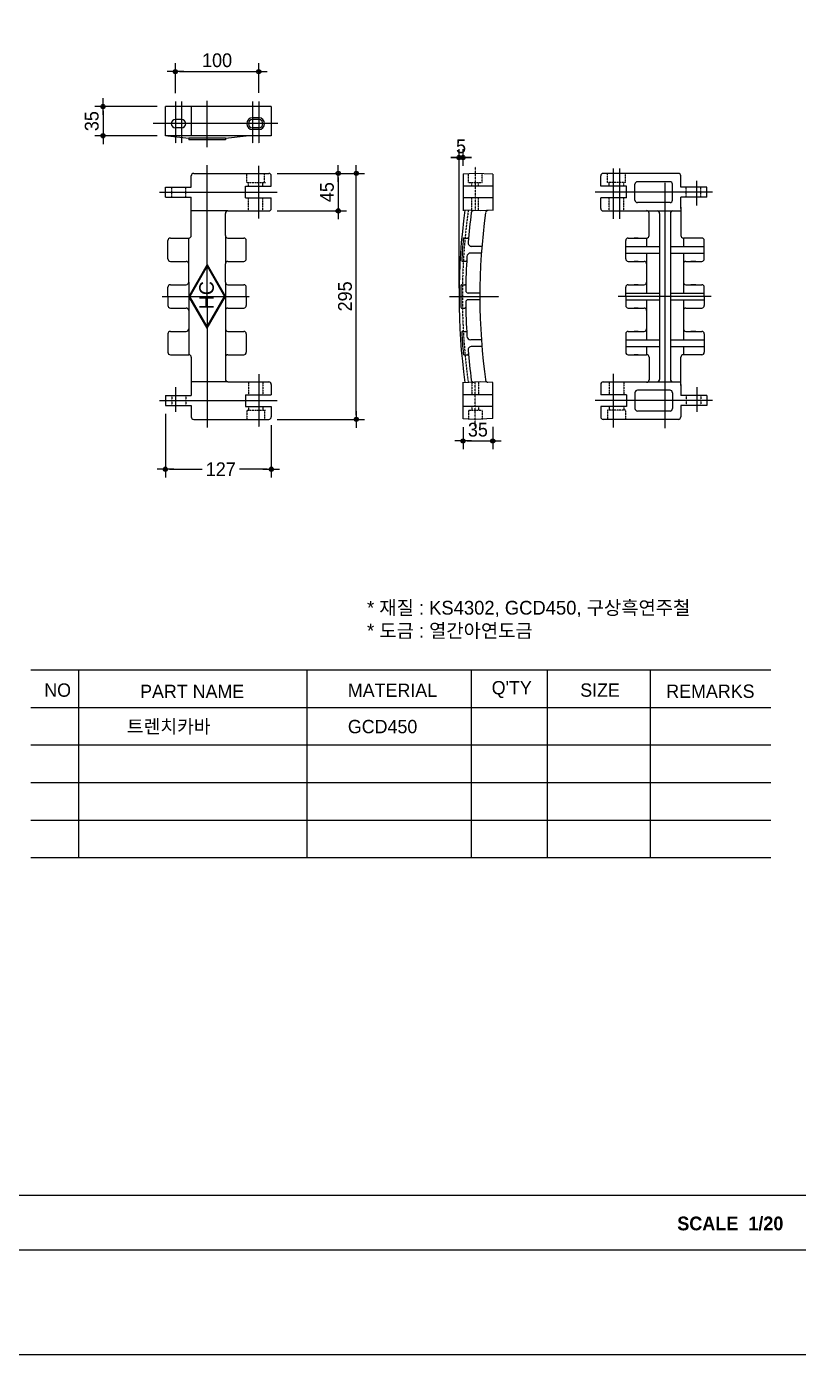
# Model space of a CAD drawing. Header units: millimetres. Extents: x 190 to 16800, y 0 to 5940.
# Drawn here: x 10330 to 12180, y 0 to 3185 of the extents above; entities that cross this region are included whole.
import ezdxf

# ---------------------------------------------------------------- set-up
doc = ezdxf.new("R2010")
doc.units = ezdxf.units.MM
for name, pattern in [('CENTER', [2, 1.25, -0.25, 0.25, -0.25]), ('DIVIDE', [1.25, 0.5, -0.25, 0, -0.25, 0, -0.25]), ('HIDDEN', [0.375, 0.25, -0.125])]:
    doc.linetypes.add(name, pattern=pattern)
for name, color, linetype in [('3TEX', 3, 'Continuous'), ('9', 9, 'Continuous'), ('DIM', 7, 'Continuous')]:
    doc.layers.add(name, color=color, linetype=linetype)
doc.styles.add('1', font='')
doc.styles.get("Standard").update_dxf_attribs({"font": 'txt.shx'})
doc.styles.get('1').set_extended_font_data('Dotum')
doc.dimstyles.new('SAMOO-3', dxfattribs={"dimscale": 300, "dimtxt": 3.0005, "dimasz": 1, "dimexe": 2, "dimexo": 2, "dimgap": 1, "dimtad": 1, "dimdec": 0, "dimdsep": 46, "dimlunit": 6, "dimtxsty": '1', "dimblk1": 'DIMDOT', "dimblk2": 'DIMDOT', "dimsah": 1, "dimcen": 2.5, "dimdle": 1.5, "dimclrd": 8, "dimclre": 8, "dimclrt": 3, "dimadec": 0, "dimazin": 0, "dimtfac": 1, "dimtdec": 0, "dimtix": 1, "dimtmove": 2, "dimatfit": 3, "dimldrblk": 'DIMDOT', "dimfxl": 1, "dimtvp": 1, "dimtolj": 1, "dimtzin": 0, "dimarcsym": 0})

# ---------------------------------------------------------------- blocks, each defined once
blk = doc.blocks.new('DIMDOT')
at = {"color": 0}
blk.add_line((-2, 0), (2, 0), dxfattribs=at)
for radius in [0.5, 0.25]:
    blk.add_circle((0, 0), radius, dxfattribs=at)
blk = doc.blocks.new('*D239')
at = {"layer": 'Defpoints', "color": 0, "transparency": 16777216}
for p in [(10910.6, 2832.9), (11120.3, 2832.9), (10910.6, 2242.9)]:
    blk.add_point(p, dxfattribs=at)
at = {"layer": 'DIM', "color": 8, "lineweight": -2, "transparency": 16777216}
for p, q in [((10930.6, 2832.9), (11140.3, 2832.9)), ((11120.3, 2252.9), (11120.3, 2822.9)), ((10930.6, 2242.9), (11140.3, 2242.9))]:
    blk.add_line(p, q, dxfattribs=at)
at = {"layer": 'DIM', "color": 8, "lineweight": -2, "transparency": 16777216, "xscale": 10, "yscale": 10, "zscale": 10}
for p, rotation in [((11120.3, 2832.9), 90), ((11120.3, 2242.9), 270)]:
    blk.add_blockref('DIMDOT', p, dxfattribs=dict(at, rotation=rotation))
at = {"layer": 'DIM', "color": 3, "transparency": 16777216, "insert": (11093.4, 2537.9), "char_height": 33, "attachment_point": 5, "rotation": 90, "style": '1'}
blk.add_mtext('\\A1;\\f굴림|b0|i0|c129|p49;295', dxfattribs=at)
blk = doc.blocks.new('*D240')
at = {"layer": 'Defpoints', "color": 0, "transparency": 16777216}
for p in [(10662.6, 2275.9), (10916.6, 2248.9), (10916.6, 2123.3)]:
    blk.add_point(p, dxfattribs=at)
at = {"layer": 'DIM', "color": 8, "lineweight": -2, "transparency": 16777216}
for p, q in [((10662.6, 2255.9), (10662.6, 2103.3)), ((10916.6, 2228.9), (10916.6, 2103.3)), ((10672.6, 2123.3), (10750.8, 2123.3)), ((10906.6, 2123.3), (10840.1, 2123.3))]:
    blk.add_line(p, q, dxfattribs=at)
at = {"layer": 'DIM', "color": 8, "lineweight": -2, "transparency": 16777216, "xscale": 10, "yscale": 10, "zscale": 10, "rotation": 180}
blk.add_blockref('DIMDOT', (10662.6, 2123.3), dxfattribs=at)
at = {"layer": 'DIM', "color": 8, "lineweight": -2, "transparency": 16777216, "xscale": 10, "yscale": 10, "zscale": 10}
blk.add_blockref('DIMDOT', (10916.6, 2123.3), dxfattribs=at)
at = {"layer": 'DIM', "color": 3, "transparency": 16777216, "insert": (10795.4, 2123.3), "char_height": 33, "attachment_point": 5, "style": '1'}
blk.add_mtext('\\A1;\\f굴림|b0|i0|c129|p49;127', dxfattribs=at)
blk = doc.blocks.new('*D241')
at = {"layer": 'Defpoints', "color": 0, "transparency": 16777216}
for p in [(10886.6, 3077.1), (10686.6, 3005.6), (10886.6, 3006.2)]:
    blk.add_point(p, dxfattribs=at)
at = {"layer": 'DIM', "color": 8, "lineweight": -2, "transparency": 16777216}
for p, q in [((10686.6, 3025.6), (10686.6, 3097.1)), ((10886.6, 3026.2), (10886.6, 3097.1)), ((10696.6, 3077.1), (10876.6, 3077.1))]:
    blk.add_line(p, q, dxfattribs=at)
at = {"layer": 'DIM', "color": 8, "lineweight": -2, "transparency": 16777216, "xscale": 10, "yscale": 10, "zscale": 10, "rotation": 180}
blk.add_blockref('DIMDOT', (10686.6, 3077.1), dxfattribs=at)
at = {"layer": 'DIM', "color": 8, "lineweight": -2, "transparency": 16777216, "xscale": 10, "yscale": 10, "zscale": 10}
blk.add_blockref('DIMDOT', (10886.6, 3077.1), dxfattribs=at)
at = {"layer": 'DIM', "color": 3, "transparency": 16777216, "insert": (10786.6, 3104.1), "char_height": 33, "attachment_point": 5, "style": '1'}
blk.add_mtext('\\A1;\\f굴림|b0|i0|c129|p49;100', dxfattribs=at)
blk = doc.blocks.new('*D242')
at = {"layer": 'Defpoints', "color": 0, "transparency": 16777216}
for p in [(10662.6, 2993.2), (10513.2, 2923.2), (10662.6, 2923.2)]:
    blk.add_point(p, dxfattribs=at)
at = {"layer": 'DIM', "color": 8, "lineweight": -2, "transparency": 16777216}
for p, q in [((10642.6, 2993.2), (10493.2, 2993.2)), ((10513.2, 2983.2), (10513.2, 2933.2)), ((10642.6, 2923.2), (10493.2, 2923.2))]:
    blk.add_line(p, q, dxfattribs=at)
at = {"layer": 'DIM', "color": 8, "lineweight": -2, "transparency": 16777216, "xscale": 10, "yscale": 10, "zscale": 10}
for p, rotation in [((10513.2, 2993.2), 90), ((10513.2, 2923.2), 270)]:
    blk.add_blockref('DIMDOT', p, dxfattribs=dict(at, rotation=rotation))
at = {"layer": 'DIM', "color": 3, "transparency": 16777216, "insert": (10486.3, 2958.2), "char_height": 33, "attachment_point": 5, "rotation": 90, "style": '1'}
blk.add_mtext('\\A1;\\f굴림|b0|i0|c129|p49;35', dxfattribs=at)
blk = doc.blocks.new('*D243')
at = {"layer": 'Defpoints', "color": 0, "transparency": 16777216}
for p in [(10910.6, 2832.9), (10910.6, 2742.9), (11077, 2742.9)]:
    blk.add_point(p, dxfattribs=at)
at = {"layer": 'DIM', "color": 8, "lineweight": -2, "transparency": 16777216}
for p, q in [((10930.6, 2832.9), (11097, 2832.9)), ((11077, 2822.9), (11077, 2752.9)), ((10930.6, 2742.9), (11097, 2742.9))]:
    blk.add_line(p, q, dxfattribs=at)
at = {"layer": 'DIM', "color": 8, "lineweight": -2, "transparency": 16777216, "xscale": 10, "yscale": 10, "zscale": 10}
for p, rotation in [((11077, 2832.9), 90), ((11077, 2742.9), 270)]:
    blk.add_blockref('DIMDOT', p, dxfattribs=dict(at, rotation=rotation))
at = {"layer": 'DIM', "color": 3, "transparency": 16777216, "insert": (11050.1, 2787.9), "char_height": 33, "attachment_point": 5, "rotation": 90, "style": '1'}
blk.add_mtext('\\A1;\\f굴림|b0|i0|c129|p49;45', dxfattribs=at)
blk = doc.blocks.new('*D244')
at = {"layer": 'Defpoints', "color": 0, "transparency": 16777216}
for p in [(11376.3, 2244.4), (11447.6, 2244.8), (11447.6, 2191.1)]:
    blk.add_point(p, dxfattribs=at)
at = {"layer": 'DIM', "color": 8, "lineweight": -2, "transparency": 16777216}
for p, q in [((11376.3, 2224.4), (11376.3, 2171.1)), ((11447.6, 2224.8), (11447.6, 2171.1)), ((11386.3, 2191.1), (11437.6, 2191.1))]:
    blk.add_line(p, q, dxfattribs=at)
at = {"layer": 'DIM', "color": 8, "lineweight": -2, "transparency": 16777216, "xscale": 10, "yscale": 10, "zscale": 10, "rotation": 180}
blk.add_blockref('DIMDOT', (11376.3, 2191.1), dxfattribs=at)
at = {"layer": 'DIM', "color": 8, "lineweight": -2, "transparency": 16777216, "xscale": 10, "yscale": 10, "zscale": 10}
blk.add_blockref('DIMDOT', (11447.6, 2191.1), dxfattribs=at)
at = {"layer": 'DIM', "color": 3, "transparency": 16777216, "insert": (11411.9, 2218), "char_height": 33, "attachment_point": 5, "style": '1'}
blk.add_mtext('\\A1;\\f굴림|b0|i0|c129|p49;35', dxfattribs=at)
blk = doc.blocks.new('*D245')
at = {"layer": 'Defpoints', "color": 0, "transparency": 16777216}
for p in [(11376.3, 2870.9), (11376.3, 2831.4), (11366.6, 2537.9)]:
    blk.add_point(p, dxfattribs=at)
at = {"layer": 'DIM', "color": 8, "lineweight": -2, "transparency": 16777216}
for p, q in [((11356.6, 2870.9), (11346.6, 2870.9)), ((11366.6, 2557.9), (11366.6, 2890.9)), ((11366.6, 2870.9), (11376.3, 2870.9)), ((11376.3, 2851.4), (11376.3, 2890.9)), ((11386.3, 2870.9), (11396.3, 2870.9))]:
    blk.add_line(p, q, dxfattribs=at)
at = {"layer": 'DIM', "color": 8, "lineweight": -2, "transparency": 16777216, "xscale": 10, "yscale": 10, "zscale": 10}
blk.add_blockref('DIMDOT', (11366.6, 2870.9), dxfattribs=at)
at = {"layer": 'DIM', "color": 8, "lineweight": -2, "transparency": 16777216, "xscale": 10, "yscale": 10, "zscale": 10, "rotation": 180}
blk.add_blockref('DIMDOT', (11376.3, 2870.9), dxfattribs=at)
at = {"layer": 'DIM', "color": 3, "transparency": 16777216, "insert": (11371.4, 2897.8), "char_height": 33, "attachment_point": 5, "style": '1'}
blk.add_mtext('\\A1;\\f굴림|b0|i0|c129|p49;5', dxfattribs=at)

msp = doc.modelspace()

# ---------------------------------------------------------------- linework, layer by layer
at = {"linetype": 'CENTER'}
for p, q in [((10686.6, 3005.6), (10686.6, 2905.3)), ((10701.6, 3005.6), (10701.6, 2905.3)), ((10762.6, 2895.8), (10762.6, 3006.8)), ((10871.6, 3005.6), (10871.6, 2905.3)), ((10886.6, 3005.6), (10886.6, 2905.3)), ((10886.6, 2966.2), (10871.6, 2966.2)), ((10932.3, 2952.2), (10633.6, 2952.2)), ((10886.6, 2938.2), (10871.6, 2938.2)), ((10762.6, 2537.9), (10762.6, 2852.4)), ((10886.6, 2724.5), (10886.6, 2850.9)), ((11736.4, 2844.4), (11736.4, 2724.2)), ((11751.4, 2844.4), (11751.4, 2724.2)), ((11860.4, 2221.5), (11860.4, 2810.6)), ((11936.4, 2755.7), (11936.4, 2815.2)), ((10648.6, 2787.9), (10930.6, 2787.9)), ((11974.4, 2787.9), (11692.4, 2787.9)), ((10654.6, 2537.9), (10864.6, 2537.9)), ((10762.6, 2537.9), (10762.6, 2223.4)), ((11343.7, 2537.9), (11462.3, 2537.9)), ((11971, 2537.9), (11747.7, 2537.9)), ((10886.6, 2351.3), (10886.6, 2224.9)), ((11736.4, 2352.3), (11736.4, 2223.6)), ((10686.6, 2320), (10686.6, 2260.6)), ((11936.4, 2320), (11936.4, 2260.6)), ((10648.6, 2287.9), (10930.6, 2287.9)), ((11974.4, 2287.9), (11692.4, 2287.9))]:
    msp.add_line(p, q, dxfattribs=at)
at = {"linetype": 'Continuous'}
for p, q in [((10916.6, 2993.2), (10662.6, 2993.2)), ((10701.6, 2962.2), (10686.6, 2962.2)), ((10886.6, 2962.2), (10871.6, 2962.2)), ((10701.6, 2942.2), (10686.6, 2942.2)), ((10886.6, 2942.2), (10871.6, 2942.2)), ((10916.6, 2923.2), (10662.6, 2923.2)), ((10806.6, 2917.2), (10718.6, 2917.2)), ((10806.6, 2913.2), (10718.6, 2913.2)), ((10724.6, 2799.9), (10724.6, 2826.9)), ((10730.6, 2832.9), (10910.6, 2832.9)), ((10896.6, 2801.9), (10896.6, 2810.9)), ((10916.6, 2801.9), (10916.6, 2826.9)), ((11376.6, 2831.7), (11376.6, 2743.5)), ((11706.4, 2801.9), (11706.4, 2826.9)), ((11706.4, 2801.9), (11706.4, 2826.9)), ((11726.4, 2801.9), (11726.4, 2810.9)), ((11788.4, 2768.9), (11788.4, 2806.9)), ((11878.4, 2768.9), (11878.4, 2806.9)), ((11898.4, 2799.9), (11898.4, 2826.9)), ((10662.6, 2799.9), (10724.6, 2799.9)), ((10662.6, 2775.9), (10662.6, 2799.9)), ((10662.6, 2775.9), (10724.6, 2775.9)), ((10724.6, 2748.9), (10724.6, 2775.9)), ((10854.6, 2801.9), (10916.6, 2801.9)), ((10854.6, 2773.9), (10854.6, 2801.9)), ((10854.6, 2773.9), (10916.6, 2773.9)), ((10916.6, 2748.9), (10916.6, 2773.9)), ((11768.4, 2801.9), (11706.4, 2801.9)), ((11768.4, 2801.9), (11706.4, 2801.9)), ((11706.4, 2748.9), (11706.4, 2773.9)), ((11768.4, 2773.9), (11706.4, 2773.9)), ((11706.4, 2748.9), (11706.4, 2773.9)), ((11768.4, 2773.9), (11706.4, 2773.9)), ((11768.4, 2773.9), (11768.4, 2801.9)), ((11960.4, 2799.9), (11898.4, 2799.9)), ((11960.4, 2775.9), (11898.4, 2775.9)), ((11898.4, 2748.9), (11898.4, 2775.9)), ((11960.4, 2775.9), (11960.4, 2799.9)), ((10724.6, 2683.9), (10724.6, 2748.9)), ((10812.6, 2742.9), (10910.6, 2742.9)), ((10806.6, 2683.9), (10806.6, 2736.9)), ((10674.6, 2677.9), (10718.6, 2677.9)), ((10718.6, 2615.9), (10718.6, 2677.9)), ((10812.6, 2677.9), (10850.6, 2677.9)), ((11772.4, 2677.9), (11816.4, 2677.9)), ((10668.6, 2627.9), (10668.6, 2671.9)), ((10856.6, 2627.9), (10856.6, 2671.9)), ((11766.4, 2627.9), (11766.4, 2671.9)), ((11954.4, 2627.9), (11954.4, 2671.9)), ((10674.6, 2621.9), (10712.6, 2621.9)), ((10718.6, 2571.9), (10718.6, 2615.9)), ((10806.6, 2571.9), (10806.6, 2615.9)), ((10812.6, 2621.9), (10850.6, 2621.9)), ((11772.4, 2621.9), (11810.4, 2621.9)), ((11910.4, 2621.9), (11948.4, 2621.9)), ((10668.6, 2537.9), (10668.6, 2559.9)), ((10674.6, 2565.9), (10712.6, 2565.9)), ((10812.6, 2565.9), (10850.6, 2565.9)), ((10856.6, 2537.9), (10856.6, 2559.9)), ((11766.4, 2537.9), (11766.4, 2559.9)), ((11772.4, 2565.9), (11810.4, 2565.9)), ((11910.4, 2565.9), (11948.4, 2565.9)), ((11954.4, 2537.9), (11954.4, 2559.9)), ((10668.6, 2537.9), (10668.6, 2529.9)), ((10856.6, 2537.9), (10856.6, 2515.9)), ((11954.4, 2537.9), (11954.4, 2515.9)), ((10674.6, 2509.9), (10712.6, 2509.9)), ((10718.6, 2503.9), (10718.6, 2459.9)), ((10806.6, 2503.9), (10806.6, 2459.9)), ((10812.6, 2509.9), (10850.6, 2509.9)), ((11772.4, 2509.9), (11810.4, 2509.9)), ((11910.4, 2509.9), (11948.4, 2509.9)), ((10674.6, 2453.9), (10712.6, 2453.9)), ((10812.6, 2453.9), (10850.6, 2453.9)), ((11772.4, 2453.9), (11810.4, 2453.9)), ((11910.4, 2453.9), (11948.4, 2453.9)), ((10668.6, 2447.9), (10668.6, 2403.9)), ((10856.6, 2447.9), (10856.6, 2403.9)), ((11766.4, 2447.9), (11766.4, 2403.9)), ((11954.4, 2447.9), (11954.4, 2403.9)), ((10674.6, 2397.9), (10718.6, 2397.9)), ((10724.6, 2391.9), (10724.6, 2326.9)), ((10806.6, 2391.9), (10806.6, 2338.9)), ((10812.6, 2397.9), (10850.6, 2397.9)), ((11772.4, 2397.9), (11816.4, 2397.9)), ((10724.6, 2326.9), (10724.6, 2299.9)), ((10812.6, 2332.9), (10910.6, 2332.9)), ((10916.6, 2326.9), (10916.6, 2301.9)), ((11376.6, 2244.1), (11376.6, 2332.3)), ((11706.4, 2326.9), (11706.4, 2301.9)), ((11898.4, 2326.9), (11898.4, 2299.9)), ((10662.6, 2299.9), (10724.6, 2299.9)), ((10662.6, 2299.9), (10662.6, 2275.9)), ((10854.6, 2301.9), (10916.6, 2301.9)), ((10854.6, 2301.9), (10854.6, 2273.9)), ((11768.4, 2301.9), (11706.4, 2301.9)), ((11768.4, 2301.9), (11768.4, 2273.9)), ((11788.4, 2306.9), (11788.4, 2268.9)), ((11878.4, 2306.9), (11878.4, 2268.9)), ((11960.4, 2299.9), (11898.4, 2299.9)), ((11960.4, 2299.9), (11960.4, 2275.9)), ((10662.6, 2275.9), (10724.6, 2275.9)), ((10724.6, 2275.9), (10724.6, 2248.9)), ((10854.6, 2273.9), (10916.6, 2273.9)), ((10896.6, 2273.9), (10896.6, 2264.8)), ((10916.6, 2273.9), (10916.6, 2248.9)), ((11706.4, 2273.9), (11706.4, 2248.9)), ((11768.4, 2273.9), (11706.4, 2273.9)), ((11726.4, 2273.9), (11726.4, 2264.8)), ((11960.4, 2275.9), (11898.4, 2275.9)), ((11898.4, 2275.9), (11898.4, 2248.9)), ((10730.6, 2242.9), (10910.6, 2242.9))]:
    msp.add_line(p, q, dxfattribs=at)
for p, q in [((10662.6, 2923.2), (10662.6, 2993.2)), ((10724.6, 2993.2), (10724.6, 2923.2)), ((10916.6, 2993.2), (10916.6, 2923.2)), ((10668.6, 2923.2), (10718.6, 2917.2)), ((10718.6, 2917.2), (10718.6, 2913.2)), ((10806.6, 2917.2), (10856.6, 2923.2)), ((10806.6, 2917.2), (10806.6, 2913.2)), ((11405.6, 2832.9), (11376.3, 2831.4)), ((11447.9, 2830.7), (11405.6, 2832.9)), ((11447.6, 2831), (11447.6, 2744.2)), ((11892.4, 2832.9), (11712.4, 2832.9)), ((11892.4, 2832.9), (11772.4, 2832.9)), ((11872.4, 2812.9), (11794.4, 2812.9)), ((11447.6, 2801.9), (11376.6, 2801.9)), ((11447.6, 2773.9), (11376.6, 2773.9)), ((10812.6, 2742.9), (10724.6, 2742.9)), ((11417.5, 2742.9), (11376.7, 2745)), ((11447.9, 2744.5), (11417.5, 2742.9)), ((11712.4, 2742.9), (11898.4, 2742.9)), ((11872.4, 2762.9), (11794.4, 2762.9)), ((11898.4, 2751.9), (11898.4, 2683.9)), ((11822.4, 2683.9), (11822.4, 2737.9)), ((11847.4, 2736.9), (11847.4, 2338.9)), ((11873.4, 2736.9), (11873.4, 2338.9)), ((10806.6, 2683.9), (10806.6, 2615.9)), ((11378.9, 2677.9), (11386.9, 2677.9)), ((11796.4, 2677.9), (11786.4, 2677.9)), ((11816.4, 2677.9), (11816.4, 2657.9)), ((11904.4, 2677.9), (11904.4, 2657.9)), ((11948.4, 2677.9), (11904.4, 2677.9)), ((11421.5, 2657.9), (11397.2, 2657.9)), ((11766.4, 2657.9), (11847.4, 2657.9)), ((11873.4, 2657.9), (11954.4, 2657.9)), ((10762.6, 2614.1), (10718.6, 2537.9)), ((10762.6, 2614.1), (10806.6, 2537.9)), ((11375, 2622), (11383.1, 2622)), ((11420.3, 2641.9), (11394.6, 2641.9)), ((11766.4, 2641.9), (11847.4, 2641.9)), ((11796.4, 2621.9), (11786.4, 2621.9)), ((11816.4, 2641.9), (11816.4, 2545.9)), ((11873.4, 2641.9), (11954.4, 2641.9)), ((11904.4, 2641.9), (11904.4, 2545.9)), ((11934.4, 2621.9), (11922.4, 2621.9)), ((10762.6, 2610.1), (10720.9, 2537.9)), ((10762.6, 2610.1), (10804.3, 2537.9)), ((10718.6, 2571.9), (10718.6, 2503.9)), ((10806.6, 2571.9), (10806.6, 2503.9)), ((11372.8, 2565.9), (11380.8, 2565.9)), ((11796.4, 2565.9), (11786.4, 2565.9)), ((11934.4, 2565.9), (11922.4, 2565.9)), ((10668.6, 2537.9), (10668.6, 2545.9)), ((10668.6, 2537.9), (10668.6, 2515.9)), ((10762.6, 2461.7), (10718.6, 2537.9)), ((10762.6, 2465.7), (10720.9, 2537.9)), ((10762.6, 2465.7), (10804.3, 2537.9)), ((10762.6, 2461.7), (10806.6, 2537.9)), ((11416.6, 2545.9), (11388.7, 2545.9)), ((11416.6, 2529.9), (11388.7, 2529.9)), ((11766.4, 2545.9), (11847.4, 2545.9)), ((11766.4, 2537.9), (11766.4, 2515.9)), ((11766.4, 2529.9), (11847.4, 2529.9)), ((11816.4, 2529.9), (11816.4, 2433.9)), ((11873.4, 2545.9), (11954.4, 2545.9)), ((11873.4, 2529.9), (11954.4, 2529.9)), ((11904.4, 2529.9), (11904.4, 2433.9)), ((11372.8, 2509.9), (11380.8, 2509.9)), ((11796.4, 2509.9), (11786.4, 2509.9)), ((10718.6, 2459.9), (10718.6, 2397.9)), ((10806.6, 2459.9), (10806.6, 2391.9)), ((11375, 2453.8), (11383.1, 2453.8)), ((11796.4, 2453.9), (11786.4, 2453.9)), ((11934.4, 2453.9), (11922.4, 2453.9)), ((11420.3, 2433.9), (11394.6, 2433.9)), ((11766.4, 2433.9), (11847.4, 2433.9)), ((11873.4, 2433.9), (11954.4, 2433.9)), ((11378.9, 2397.9), (11386.9, 2397.9)), ((11421.5, 2417.9), (11397.2, 2417.9)), ((11766.4, 2417.9), (11847.4, 2417.9)), ((11796.4, 2397.9), (11786.4, 2397.9)), ((11816.4, 2417.9), (11816.4, 2397.9)), ((11822.4, 2391.9), (11822.4, 2337.9)), ((11873.4, 2417.9), (11954.4, 2417.9)), ((11898.4, 2323.9), (11898.4, 2391.9)), ((11904.4, 2417.9), (11904.4, 2397.9)), ((11948.4, 2397.9), (11904.4, 2397.9)), ((10812.6, 2332.9), (10724.6, 2332.9)), ((11417.5, 2332.9), (11376.7, 2330.8)), ((11447.9, 2331.3), (11417.5, 2332.9)), ((11447.6, 2244.8), (11447.6, 2331.6)), ((11712.4, 2332.9), (11898.4, 2332.9)), ((11447.6, 2301.9), (11376.6, 2301.9)), ((11872.4, 2312.9), (11794.4, 2312.9)), ((11447.6, 2273.9), (11376.6, 2273.9)), ((11872.4, 2262.9), (11794.4, 2262.9)), ((11405.6, 2242.9), (11376.3, 2244.4)), ((11447.9, 2245.1), (11405.6, 2242.9)), ((11892.4, 2242.9), (11712.4, 2242.9)), ((11892.4, 2242.9), (11772.4, 2242.9)), ((12114.1, 1641.1), (10340, 1641.1)), ((10454.9, 1191.1), (10454.9, 1641.1)), ((11002.2, 1191.1), (11002.2, 1641.1)), ((11396.2, 1191.1), (11396.2, 1641.1)), ((11578.5, 1191.1), (11578.5, 1641.1)), ((11825.5, 1191.1), (11825.5, 1641.1)), ((12114.1, 1551.1), (10340, 1551.1)), ((12114.1, 1191.1), (10340, 1191.1))]:
    msp.add_line(p, q)
at = {"linetype": 'DIVIDE'}
for p, q in [((11405.6, 2848.9), (11405.6, 2743.5)), ((11405.6, 2226.9), (11405.6, 2332.3))]:
    msp.add_line(p, q, dxfattribs=at)
at = {"linetype": 'HIDDEN'}
for p, q in [((10857.6, 2810.9), (10857.6, 2832.9)), ((10857.6, 2810.9), (10902.7, 2810.9)), ((10861.6, 2801.9), (10861.6, 2810.9)), ((10900.6, 2810.7), (10900.6, 2832.9)), ((11389.4, 2810.9), (11389.4, 2832.9)), ((11389.4, 2810.9), (11421.8, 2810.9)), ((11397.5, 2801.9), (11397.5, 2810.9)), ((11413.7, 2801.9), (11413.7, 2810.9)), ((11421.8, 2810.9), (11421.8, 2832.9)), ((11722.4, 2810.7), (11722.4, 2832.9)), ((11765.4, 2810.9), (11722.4, 2810.9)), ((11761.4, 2801.9), (11761.4, 2810.9)), ((11765.4, 2810.9), (11765.4, 2832.9)), ((10678.5, 2775.9), (10678.5, 2799.9)), ((10711.6, 2775.9), (10711.6, 2799.9)), ((10861.6, 2742.9), (10861.6, 2773.3)), ((10896.6, 2742.9), (10896.6, 2774)), ((11397.5, 2742.9), (11397.5, 2773.9)), ((11413.7, 2742.9), (11413.7, 2773.9)), ((11726.4, 2742.9), (11726.4, 2774)), ((11761.3, 2742.9), (11761.4, 2773.2)), ((11911.4, 2775.9), (11911.4, 2800)), ((11946.3, 2775.9), (11946.4, 2799.2)), ((10861.6, 2332.9), (10861.6, 2302.5)), ((10896.6, 2332.9), (10896.6, 2301.8)), ((11397.5, 2332.9), (11397.5, 2301.9)), ((11413.7, 2332.9), (11413.7, 2301.9)), ((11726.4, 2332.9), (11726.4, 2301.8)), ((11761.3, 2332.9), (11761.4, 2302.6)), ((10678.5, 2299.9), (10678.5, 2275.9)), ((10711.6, 2299.9), (10711.6, 2275.9)), ((11911.4, 2299.9), (11911.4, 2275.8)), ((11946.3, 2299.9), (11946.4, 2276.5)), ((10857.6, 2264.9), (10902.7, 2264.9)), ((10857.6, 2264.9), (10857.6, 2242.9)), ((10861.6, 2273.9), (10861.6, 2264.9)), ((10900.6, 2265.1), (10900.6, 2242.9)), ((11389.4, 2264.9), (11421.8, 2264.9)), ((11389.4, 2264.9), (11389.4, 2242.9)), ((11397.5, 2273.9), (11397.5, 2264.9)), ((11413.7, 2273.9), (11413.7, 2264.9)), ((11421.8, 2264.9), (11421.8, 2242.9)), ((11722.4, 2265.1), (11722.4, 2242.9)), ((11765.4, 2264.9), (11722.4, 2264.9)), ((11761.4, 2273.9), (11761.4, 2264.9)), ((11765.4, 2264.9), (11765.4, 2242.9))]:
    msp.add_line(p, q, dxfattribs=at)
at = {"color": 8}
for p, q in [((12114.1, 1461.1), (10340, 1461.1)), ((12114.1, 1371.1), (10340, 1371.1)), ((12114.1, 1281.1), (10340, 1281.1))]:
    msp.add_line(p, q, dxfattribs=at)
msp.add_lwpolyline([(8400, 0), (16800, 0), (16800, 5940), (8400, 5940)], close=True)
for centre, radius, start, end in [((10686.6, 2952.2), 10, 90, 270), ((10701.6, 2952.2), 10, 270, 90), ((10871.6, 2952.2), 14, 90, 270), ((10871.6, 2952.2), 10, 90, 270), ((10886.6, 2952.2), 14, 270, 90), ((10886.6, 2952.2), 10, 270, 90), ((11794.4, 2806.9), 6, 90, 180), ((11872.4, 2806.9), 6, 0, 90), ((12883.7, 2537.9), 1517.1, 172.1605, 187.8395), ((11402, 2737.7), 6, 87, 172.3198), ((11436.3, 2737.9), 6, 93, 172.1332), ((11794.4, 2768.9), 6, 180, 270), ((11816.4, 2737.9), 6, 0, 90), ((11841.4, 2736.9), 6, 0, 90), ((11872.4, 2768.9), 6, 270, 0), ((11879.4, 2736.9), 6, 90, 180), ((12883.7, 2537.9), 1501.1, 172.3198, 175.0402), ((12883.7, 2537.9), 1467.1, 172.1332, 188.0605), ((12883.7, 2537.9), 1513.1, 174.7601, 176.7346), ((11378.9, 2675.9), 2, 90, 174.7601), ((11386.9, 2675.9), 2, 354.7321, 90), ((11904.4, 2683.9), 6, 180, 270), ((11397.2, 2666.9), 9, 175.0402, 270), ((11375, 2624), 2, 176.7346, 270), ((12883.7, 2537.9), 1501.1, 176.3495, 179.4635), ((11383.1, 2624), 2, 270, 356.7172), ((11394.6, 2632.9), 9, 90, 176.3495), ((12883.7, 2537.9), 1513.1, 179.0141, 180.9859), ((11372.8, 2563.9), 2, 90, 179.0141), ((11380.8, 2563.9), 2, 359.0089, 90), ((11388.7, 2551.9), 6, 179.4635, 270), ((11388.7, 2523.9), 6, 90, 180.5365), ((12883.7, 2537.9), 1501.1, 180.5365, 183.6505), ((10674.6, 2515.9), 6, 180, 270), ((11372.8, 2511.9), 2, 180.9859, 270), ((11380.8, 2511.9), 2, 270, 0.9911), ((11772.4, 2515.9), 6, 180, 270), ((11375, 2451.8), 2, 90, 183.2654), ((11383.1, 2451.8), 2, 3.2828, 90), ((12883.7, 2537.9), 1513.1, 183.2654, 185.2399), ((11394.6, 2442.9), 9, 183.6505, 270), ((11378.9, 2399.9), 2, 185.2399, 270), ((11386.9, 2399.9), 2, 270, 5.2679), ((11397.2, 2408.9), 9, 90, 184.9598), ((12883.7, 2537.9), 1501.1, 184.9598, 187.6802), ((11904.4, 2391.9), 6, 90, 180), ((11402, 2338.1), 6, 187.6802, 273), ((11436.3, 2337.9), 6, 187.8668, 267), ((11816.4, 2337.9), 6, 270, 0), ((11841.4, 2338.9), 6, 270, 0), ((11879.4, 2338.9), 6, 180, 270), ((11794.4, 2306.9), 6, 90, 180), ((11872.4, 2306.9), 6, 0, 90), ((11794.4, 2268.9), 6, 180, 270), ((11872.4, 2268.9), 6, 270, 0)]:
    msp.add_arc(centre, radius, start, end)
at = {"linetype": 'Continuous'}
for centre, start, end in [((10730.6, 2826.9), 90, 180), ((10910.6, 2826.9), 0, 90), ((11712.4, 2826.9), 89.9707, 179.9707), ((11712.4, 2826.9), 90, 180), ((11892.4, 2826.9), 0, 90), ((10812.6, 2736.9), 90, 180), ((10910.6, 2748.9), 270, 0), ((11712.4, 2748.9), 179.9707, 269.9707), ((11712.4, 2748.9), 180, 270), ((10674.6, 2671.9), 90, 180), ((10718.6, 2683.9), 270, 0), ((10812.6, 2683.9), 180, 270), ((10850.6, 2671.9), 0, 90), ((11772.4, 2671.9), 90, 180), ((11816.4, 2683.9), 270, 0), ((11948.4, 2671.9), 0, 90), ((10674.6, 2627.9), 180, 270), ((10712.6, 2615.9), 0, 90), ((10812.6, 2615.9), 90, 180), ((10850.6, 2627.9), 270, 0), ((11772.4, 2627.9), 180, 270), ((11810.4, 2615.9), 0, 90), ((11910.4, 2615.9), 90, 180), ((11948.4, 2627.9), 270, 0), ((10674.6, 2559.9), 90, 180), ((10712.6, 2571.9), 270, 0), ((10812.6, 2571.9), 180, 270), ((10850.6, 2559.9), 0, 90), ((11772.4, 2559.9), 90, 180), ((11810.4, 2571.9), 270, 0), ((11910.4, 2571.9), 180, 270), ((11948.4, 2559.9), 0, 90), ((10712.6, 2503.9), 0, 90), ((10812.6, 2503.9), 90, 180), ((10850.6, 2515.9), 270, 0), ((11810.4, 2503.9), 0, 90), ((11910.4, 2503.9), 90, 180), ((11948.4, 2515.9), 270, 0), ((10674.6, 2447.9), 90, 180), ((10712.6, 2459.9), 270, 0), ((10812.6, 2459.9), 180, 270), ((10850.6, 2447.9), 0, 90), ((11772.4, 2447.9), 90, 180), ((11810.4, 2459.9), 270, 0), ((11910.4, 2459.9), 180, 270), ((11948.4, 2447.9), 0, 90), ((10674.6, 2403.9), 180, 270), ((10718.6, 2391.9), 0, 90), ((10812.6, 2391.9), 90, 180), ((10850.6, 2403.9), 270, 0), ((11772.4, 2403.9), 180, 270), ((11816.4, 2391.9), 0, 90), ((11948.4, 2403.9), 270, 0), ((10812.6, 2338.9), 180, 270), ((10910.6, 2326.9), 0, 90), ((11712.4, 2326.9), 90, 180), ((10730.6, 2248.9), 180, 270), ((10910.6, 2248.9), 270, 0), ((11712.4, 2248.9), 180, 270), ((11892.4, 2248.9), 270, 0)]:
    msp.add_arc(centre, 6, start, end, dxfattribs=at)
at = {"linetype": 'DIVIDE'}
msp.add_arc((12883.7, 2537.9), 1509.1, 172.1348, 187.8652, dxfattribs=at)
at = {"layer": '9'}
for p, q in [((15825, 380.9), (8585, 380.9)), ((15829.9, 380.9), (8589.9, 380.9)), ((8589.9, 250.9), (15829.9, 250.9))]:
    msp.add_line(p, q, dxfattribs=at)

# ---------------------------------------------------------------- texts
at = {"insert": (10743.8, 2507), "char_height": 35, "width": 72.199, "attachment_point": 1, "rotation": 90}
msp.add_mtext('\\fHYﾰ\uffdfﾰ￭ﾵ\ufff1|b0|i0|c129|p18;HC', dxfattribs=at)
at = {"char_height": 32, "attachment_point": 7}
for s, insert, width in [('\\fﾱﾼﾸﾲ|b0|i0|c129|p50;NO', (10372.3, 1577.1), 344.766), ('\\fﾱﾼﾸﾲ|b0|i0|c129|p50;PART NAME', (10602.1, 1574.4), 344.766), ('\\fﾱﾼﾸﾲ|b0|i0|c129|p50;MATERIAL', (11100.1, 1577.1), 344.766), ("\\fﾱﾼﾸﾲ|b0|i0|c129|p50;Q'TY", (11444.9, 1574.4), 344.766), ('\\fﾱﾼﾸﾲ|b0|i0|c129|p50;SIZE', (11657.2, 1577.1), 344.766), ('\\fﾱﾼﾸﾲ|b0|i0|c129|p50;REMARKS', (11863.4, 1574.4), 344.766), ('\\fﾱﾼﾸﾲ|b0|i0|c129|p50;트렌치카바', (10570.4, 1486.9), 431.837), ('\\fﾱﾼﾸﾲ|b0|i0|c129|p50;GCD450', (11100.1, 1489.6), 344.766)]:
    msp.add_mtext(s, dxfattribs=dict(at, insert=insert, width=width))
at = {"layer": '3TEX', "insert": (11146.1, 1807.6), "char_height": 33, "width": 998.64, "attachment_point": 1, "style": '1'}
msp.add_mtext('{\\fﾱﾼﾸﾲ|b0|i0|c129|p50;* }재질 {\\fﾱﾼﾸﾲ|b0|i0|c129|p50;: KS4302, GCD450, }구상흑연주철\\P{\\fﾱﾼﾸﾲ|b0|i0|c129|p50;* }도금 {\\fﾱﾼﾸﾲ|b0|i0|c129|p50;: }열간아연도금', dxfattribs=at)
at = {"layer": '3TEX', "color": 3, "lineweight": 50, "insert": (12017, 313.7), "char_height": 33, "width": 403.136, "attachment_point": 5, "style": '1'}
msp.add_mtext('{\\fGulim|b1|i0|c129|p50;SCALE  1/20}', dxfattribs=at)

# ---------------------------------------------------------------- dimensions: what is measured, and where the dimension line sits
at = {"layer": 'DIM'}
for base, p1, p2, text, picture, middle in [((10886.6, 3077.1), (10686.6, 3005.6), (10886.6, 3006.2), '\\f굴림|b0|i0|c129|p49;100', '*D241', (10786.6, 3104.1)), ((11376.3, 2870.9), (11366.6, 2537.9), (11376.3, 2831.4), '\\f굴림|b0|i0|c129|p49;5', '*D245', (11371.4, 2897.8)), ((11447.6, 2191.1), (11376.3, 2244.4), (11447.6, 2244.8), '\\f굴림|b0|i0|c129|p49;35', '*D244', (11411.9, 2218))]:
    dim = msp.add_linear_dim(base=base, p1=p1, p2=p2, text=text, dimstyle='SAMOO-3', override={"dimscale": 10, "dimtxt": 3.3}, dxfattribs=at)
    dim.commit()
    dim.dimension.update_dxf_attribs({"geometry": picture, "text_midpoint": middle})
for base, p1, p2, text, picture, middle in [((10513.2, 2923.2), (10662.6, 2993.2), (10662.6, 2923.2), '\\f굴림|b0|i0|c129|p49;35', '*D242', (10486.3, 2958.2)), ((11120.3, 2832.9), (10910.6, 2242.9), (10910.6, 2832.9), '\\f굴림|b0|i0|c129|p49;295', '*D239', (11093.4, 2537.9)), ((11077, 2742.9), (10910.6, 2832.9), (10910.6, 2742.9), '\\f굴림|b0|i0|c129|p49;45', '*D243', (11050.1, 2787.9))]:
    dim = msp.add_linear_dim(base=base, p1=p1, p2=p2, angle=90, text=text, dimstyle='SAMOO-3', override={"dimscale": 10, "dimtxt": 3.3}, dxfattribs=at)
    dim.commit()
    dim.dimension.update_dxf_attribs({"geometry": picture, "text_midpoint": middle})
dim = msp.add_linear_dim(base=(10916.6, 2123.3), p1=(10662.6, 2275.9), p2=(10916.6, 2248.9), text='\\f굴림|b0|i0|c129|p49;127', dimstyle='SAMOO-3', override={"dimscale": 10, "dimtxt": 3.3}, dxfattribs=at)
dim.commit()
dim.dimension.update_dxf_attribs({"geometry": '*D240', "text_midpoint": (10795.4, 2123.3), "dimtype": 160})

doc.saveas('drawing.dxf')
